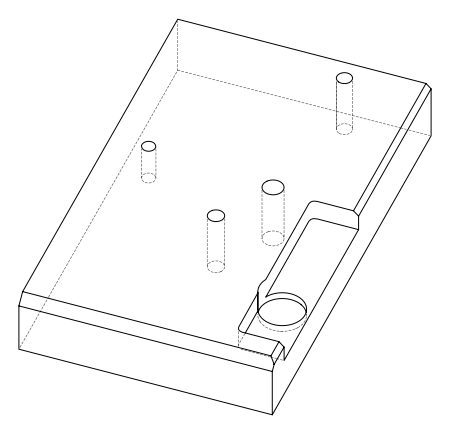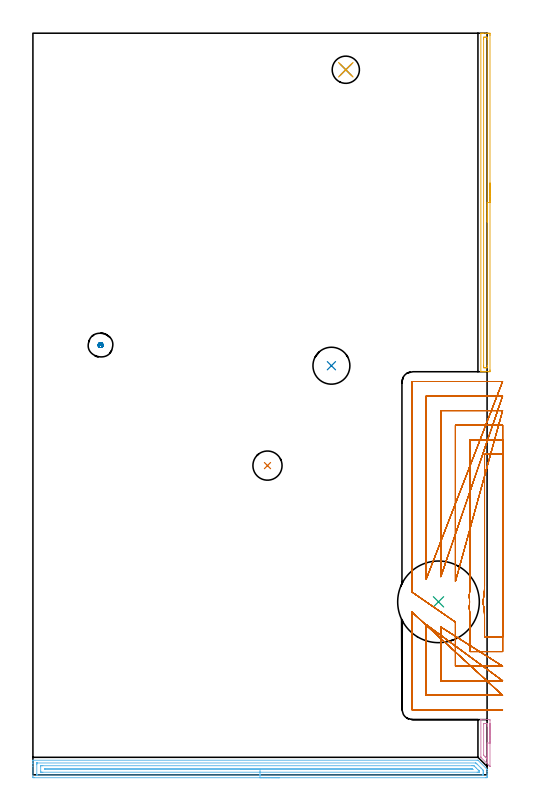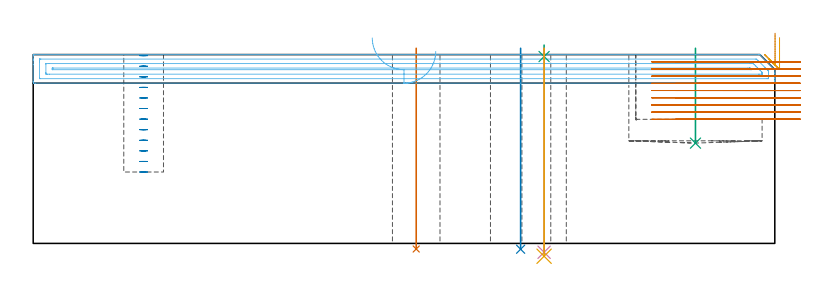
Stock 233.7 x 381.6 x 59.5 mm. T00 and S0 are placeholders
(PLAN: 11 operations, 7 tool changes, 49.3 min)
(1 INDEXABLE_INSERT_DRILL_THROUGH_HOLE_FROM_SOLID | STEP1HOLE | NXT0302_001 | 0.25 min | 10494 mm3)
(2 INDEXABLE_INSERT_DRILL_THROUGH_HOLE_FROM_SOLID_1 | STEP1HOLE_1 | NXT0302_009 | 0.25 min | 16847 mm3)
(3 INDEXABLE_INSERT_DRILL_BLIND_HOLE_FROM_SOLID | STEP1POCKET | NXT0302_036 | 0.12 min | 37956 mm3)
(4 AREA_MILL | FG_CHAMFER_SURFACE | UGT0205_001 | 0.53 min | 335 mm3)
(5 AREA_MILL_1 | FG_CHAMFER_SURFACE_1 | UGT0205_001 | 2.96 min | 1958 mm3)
(6 AREA_MILL_2 | FG_CHAMFER_SURFACE_2 | UGT0205_001 | 7.61 min | 9394 mm3)
(7 MILL_OPEN_POCKET | POCKET_OPEN | NXT0201_013 | Follow Part, ap 2.5, ae 75% | 36.41 min | 131943 mm3)
(8 MILL_BLIND_HOLE_FROM_SOLID_MATERIAL | STEP1POCKET_1 | NXT0201_013 | Spiral | 0.57 min | 4537 mm3)
(9 SPOT_DRILL | STEP1HOLE_2 | NXT0321_9005460120000 | 0.03 min | 2 mm3)
(10 DRILL_THROUGH_HOLE_INTO_CENTER | STEP1HOLE_2 | NXT0301_042 | 0.26 min | 2335 mm3)
(11 DRILL_TO_ENLARGE_THROUGH_HOLE | STEP1HOLE_2 | NXT0301_104 | 0.26 min | 6808 mm3)
(TOOL NXT0302_001 | Index. Insert Drill 15mm [880-D1500L20-05] | D15 PA176 FL75 Z2)
(TOOL NXT0302_009 | Index. Insert Drill 19mm [880-D1900L25-05] | D19 PA176 FL95 Z2)
(TOOL NXT0302_036 | Index. Insert Drill 42mm [880-D4200L50-05] | D42 PA176 FL210 Z2)
(TOOL UGT0205_001 | Chamfer Mill 20 x 3 x 45 deg. | D20 FL50 Z2)
(TOOL NXT0201_013 | ENDMILL 10mm | D10 FL30 Z4)
(TOOL NXT0321_9005460120000 | NC Spot Drill, 142deg, 12mm, Carbide, Uncoated | D12 PA142 FL30 Z2)
(TOOL NXT0301_042 | Carbide Drill 7.1mm [860.1-0710-057A1-MM 2214] | D7.1 PA140 FL85 Z2)
(TOOL NXT0301_104 | Carbide Drill 14mm [860.1-1400-112A1-MM 2214] | D14 PA140 FL123 Z2)
(OP 1 INDEXABLE_INSERT_DRILL_THROUGH_HOLE_FROM_SOLID)
G17 G21 G94 G90
T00 M6
G54
G17 G0 G90 X120.7 Y159.1 S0 M3
G43 Z69.5 H1
G94 G81 G98 Z-1.762 F250. R61.5
G80
M5
M2
(OP 2 INDEXABLE_INSERT_DRILL_THROUGH_HOLE_FROM_SOLID_1)
G17 G21 G94 G90
T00 M6
G54
G17 G0 G90 X153.6 Y210.5 S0 M3
G43 Z69.5 H1
G94 G81 G98 Z-1.832 F250. R61.5
G80
M5
M2
(OP 3 INDEXABLE_INSERT_DRILL_BLIND_HOLE_FROM_SOLID)
G17 G21 G94 G90
T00 M6
G54
G17 G0 G90 X208.7 Y89. S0 M3
G43 Z69.5 H1
G94 G81 G98 Z31.6 F250. R61.5
G80
M5
M2
(OP 4 AREA_MILL)
G17 G21 G94 G90
T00 M6
G54
G17 G0 G90 X235.2 Y26.35 S1061 M3
G43 Z69.5 H0
Z64.8
G94 G1 Y26.312 Z63.928 F250.
Y26.198 Z63.064
Y26.009 Z62.212
Y25.747 Z61.38
Y25.413 Z60.574
Y25.01 Z59.8
Y24.541 Z59.064
Y24.01 Z58.372
Y23.421 Z57.729
Y22.778 Z57.14
Y22.086 Z56.608
Y21.35 Z56.14
Y20.576 Z55.737
Y19.77 Z55.403
Y18.938 Z55.141
Y18.086 Z54.952
Y17.222 Z54.838
Y16.35 Z54.8
Y4.487
X235.197 Y4.366 Z54.802
X235.191 Y4.313 Z54.806
X235.075 Y4.425 Z54.921
X234.63 Y4.87 Z55.37
X230.7 Y8.8 Z59.299
X230.604 Y8.897 Z59.394
X230.504 Y9.005 Z59.49
X230.5 Y9.257 Z59.5
Y28.319
X230.504 Y28.39 Z59.489
X230.521 Y28.394 Z59.472
X230.706 Y28.4 Z59.292
X234.791 Z55.207
X235.191 Y28.399 Z54.805
X235.2 Y28.035 Z54.8
Y16.35
X233.786 Z56.214
X233.785 Y8.279 Z56.215
X233.781 Y8.188 Z56.219
X233.779 Y8.177 Z56.221
X233.778 Z56.222
X233.764 Y8.188 Z56.236
X233.74 Y8.21 Z56.26
X233.579 Y8.37 Z56.421
X232.85 Y9.1 Z57.15
X232.693 Y9.257 Z57.307
X231.96 Y9.998 Z58.04
X231.928 Y10.034 Z58.072
X231.92 Y10.099 Z58.08
X231.916 Y10.144 Z58.084
X231.915 Y10.188 Z58.085
Y26.148
X231.916 Y26.194 Z58.084
X231.921 Y26.285 Z58.079
X231.929 Y26.39 Z58.071
X231.96 Y26.392 Z58.04
X232.553 Y26.399 Z57.447
X232.85 Z57.15
X233.445 Y26.396 Z56.555
X233.74 Y26.39 Z56.26
X233.779 Y26.103 Z56.221
X233.782 Y26.061 Z56.218
X233.786 Y25.216 Z56.214
Y25.171
Y16.35
Y15.478 Z56.252
Y14.613 Z56.366
Y13.762 Z56.555
Y12.93 Z56.817
Y12.124 Z57.151
Y11.35 Z57.554
Y10.614 Z58.023
Y9.922 Z58.554
Y9.279 Z59.143
Y8.69 Z59.786
Y8.158 Z60.478
Y7.69 Z61.214
Y7.287 Z61.988
Y6.953 Z62.794
Y6.691 Z63.626
Y6.502 Z64.478
Y6.388 Z65.343
Y6.35 Z66.214
G0 Z69.5
M5
M2
(OP 5 AREA_MILL_1)
G17 G21 G94 G90
T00 M6
G54
G17 G0 G90 X235.2 Y304.5 S1061 M3
G43 Z69.5 H0
Z64.8
G94 G1 Y304.462 Z63.928 F250.
Y304.348 Z63.064
Y304.159 Z62.212
Y303.897 Z61.38
Y303.563 Z60.574
Y303.16 Z59.8
Y302.692 Z59.064
Y302.16 Z58.372
Y301.571 Z57.729
Y300.928 Z57.14
Y300.236 Z56.608
Y299.5 Z56.14
Y298.726 Z55.737
Y297.92 Z55.403
Y297.088 Z55.141
Y296.237 Z54.952
Y295.372 Z54.838
Y294.5 Z54.8
Y208.317
X235.199 Y207.996 Z54.801
X235.193 Y207.432 Z54.803
X235.191 Y207.407 Z54.805
X234.63 Y207.4 Z55.365
X234.335 Z55.66
X233.74 Z56.254
X233.15 Z56.847
X232.85 Z57.146
X232.26 Z57.736
X231.96 Z58.035
X231.36 Z58.639
X230.884 Z59.115
X230.542 Z59.449
X230.502 Y207.409 Z59.488
X230.5 Y207.55 Z59.5
Y381.45
X230.502 Y381.59 Z59.488
X230.54 Y381.593 Z59.451
X230.884 Y381.6 Z59.115
X231.36 Z58.639
X231.96 Z58.035
X233.15 Z56.847
X233.74 Z56.254
X234.335 Z55.66
X234.63 Y381.598 Z55.365
X235.191 Y381.593 Z54.805
X235.193 Y381.568 Z54.803
X235.199 Y381.004 Z54.801
X235.2 Y380.433 Z54.8
Y294.5
X233.786 Z56.214
Y210.626
X233.782 Y209.78 Z56.218
X233.78 Y209.74 Z56.22
X233.74 Y209.41 Z56.26
X233.227 Y209.402 Z56.773
X232.85 Z57.15
X232.336 Y209.403 Z57.664
X231.96 Y209.41 Z58.04
X231.92 Y209.78 Z58.08
X231.917 Y209.822 Z58.083
X231.914 Y210.672 Z58.086
Y210.718
Y378.374
X231.918 Y379.22 Z58.082
X231.92 Y379.26 Z58.08
X231.96 Y379.59 Z58.04
X232.473 Y379.598 Z57.527
X232.85 Z57.15
X233.364 Y379.597 Z56.636
X233.74 Y379.59 Z56.26
X233.78 Y379.22 Z56.22
X233.783 Y379.178 Z56.217
X233.786 Y378.328 Z56.214
Y378.283
Y294.5
Y293.628 Z56.252
Y292.764 Z56.366
Y291.912 Z56.555
Y291.08 Z56.817
Y290.274 Z57.151
Y289.5 Z57.554
Y288.764 Z58.023
Y288.072 Z58.554
Y287.429 Z59.143
Y286.84 Z59.786
Y286.309 Z60.478
Y285.84 Z61.214
Y285.437 Z61.988
Y285.103 Z62.794
Y284.841 Z63.626
Y284.652 Z64.478
Y284.538 Z65.343
Y284.5 Z66.214
G0 Z69.5
M5
M2
(OP 6 AREA_MILL_2)
G17 G21 G94 G90
T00 M6
G54
G17 G0 G90 X126.85 Y-1.5 S1061 M3
G43 Z69.5 H0
Z60.5
G94 G1 X126.812 Z59.628 F250.
X126.698 Z58.764
X126.509 Z57.912
X126.247 Z57.08
X125.913 Z56.274
X125.51 Z55.5
X125.042 Z54.764
X124.51 Z54.072
X123.921 Z53.429
X123.278 Z52.84
X122.586 Z52.308
X121.85 Z51.84
X121.076 Z51.437
X120.27 Z51.103
X119.438 Z50.841
X118.586 Z50.652
X117.722 Z50.538
X116.85 Z50.5
X0.627
X0.115 Y-1.494 Z50.504
X0.009 Y-1.492 Z50.506
X0. Y-0.986 Z51.011
Y4.329 Z56.324
Y5.743 Z57.74
Y6.101 Z58.096
Y7.086 Z59.086
X0.008 Y7.473 Z59.464
X0.01 Y7.497 Z59.488
X0.18 Y7.5 Z59.5
X228.603
X229.002 Y7.493 Z59.493
X229.022 Y7.478 Z59.478
X233.371 Y3.13 Z55.129
X233.502 Y3. Z54.996
X233.669 Y2.828 Z54.826
X233.693 Y2.796 Z54.794
X233.696 Y2.779 Z54.776
X233.7 Y2.755 Z54.753
Y1.671 Z53.666
Y0.428 Z52.425
Y-0.101 Z51.894
Y-0.722 Z51.273
X233.697 Y-0.986 Z51.009
X233.691 Y-1.491 Z50.505
X233.584 Y-1.494 Z50.503
X233.073 Y-1.5 Z50.5
X116.85
Y-0.086 Z51.914
X2.193 Y-0.085 Z51.915
X2.089 Y-0.084 Z51.916
X2.037 Y-0.082 Z51.918
X2.017 Y-0.079 Z51.921
X2.01 Y-0.07 Z51.93
X2.006 Y0.05 Z52.05
X2.001 Y0.31 Z52.31
Y5.215 Z57.215
X2.002 Y5.624 Z57.624
X2.01 Y6.037 Z58.037
X2.013 Y6.08 Z58.08
X2.032 Y6.081 Z58.081
X2.086 Y6.084 Z58.084
X2.196 Y6.085 Z58.085
X2.415 Y6.086 Z58.086
X227.724 Y6.085 Z58.085
X227.938 Y6.079 Z58.079
X228.357 Y5.681 Z57.681
X228.602 Y5.446 Z57.446
X230.607 Y3.443 Z55.443
X231.285 Y2.765 Z54.765
X231.488 Y2.557 Z54.557
X231.689 Y2.35 Z54.35
X231.696 Y2.15 Z54.15
X231.699 Y1.671 Z53.671
X231.7 Y1.26 Z53.26
X231.699 Y0.785 Z52.785
X231.698 Y0.376 Z52.376
X231.69 Y-0.038 Z51.962
X231.687 Y-0.08 Z51.92
X231.668 Y-0.081 Z51.919
X231.614 Y-0.084 Z51.916
X231.504 Y-0.085 Z51.915
X231.285 Y-0.086 Z51.914
X116.85
Y1.328 Z53.328
X5.098 Y1.329 Z53.329
X4.548
X4.203 Y1.333 Z53.333
X4.089 Y1.335 Z53.335
X4.01 Y1.342 Z53.342
X4.006 Y1.47 Z53.47
X4.002 Y1.671 Z53.671
X4. Y1.873 Z53.873
X4.001 Y4.53 Z56.53
X4.005 Y4.597 Z56.597
X4.01 Y4.65 Z56.65
X4.017 Y4.665 Z56.665
X4.032 Y4.666 Z56.666
X4.203 Y4.669 Z56.669
X4.752 Y4.671 Z56.671
X5.098 Y4.672 Z56.672
X225.92 Y4.671 Z56.671
X226.47 Y4.67 Z56.67
X226.814 Y4.666 Z56.666
X226.924 Y4.664 Z56.664
X227.039 Y4.554 Z56.554
X227.269 Y4.329 Z56.329
X227.708 Y3.892 Z55.892
X228.158 Y3.443 Z55.443
X229.044 Y2.557 Z54.557
X229.496 Y2.104 Z54.104
X229.604 Y1.995 Z53.995
X229.655 Y1.939 Z53.939
X229.678 Y1.911 Z53.911
X229.69 Y1.872 Z53.872
X229.695 Y1.671 Z53.671
X229.699 Y1.471 Z53.471
X229.695 Y1.403 Z53.403
X229.69 Y1.35 Z53.35
X229.683 Y1.335 Z53.335
X229.668 Y1.334 Z53.334
X229.496 Y1.331 Z53.331
X228.948 Y1.329 Z53.329
X228.602 Y1.328 Z53.328
X116.85
Y2.743 Z54.743
X6.179
X6.092 Y2.744 Z54.744
X6.024 Y2.748 Z54.748
X6.01 Y2.75 Z54.75
X6.007 Y2.757 Z54.757
X6.004 Y2.783 Z54.783
X6.002 Y3. Z55.
X6.004 Y3.217 Z55.217
X6.007 Y3.243 Z55.243
X6.01 Y3.25 Z55.25
X6.024 Y3.252 Z55.252
X6.092 Y3.256 Z55.256
X6.179 Y3.257 Z55.257
X6.366
X225.214
X225.733 Y3.256 Z55.256
X225.828 Y3.255 Z55.255
X225.873 Y3.251 Z55.251
X225.891 Y3.248 Z55.248
X225.92 Y3.225 Z55.225
X226.381 Y2.758 Z54.758
X226.384 Y2.749 Z54.749
X226.364 Y2.747 Z54.747
X226.301 Y2.745 Z54.745
X226.174 Y2.743 Z54.743
X225.92
X116.85
X115.978 Z54.781
X115.114 Z54.895
X114.262 Z55.083
X113.43 Z55.346
X112.624 Z55.68
X111.85 Z56.082
X111.114 Z56.551
X110.422 Z57.082
X109.779 Z57.672
X109.19 Z58.315
X108.658 Z59.007
X108.19 Z59.743
X107.787 Z60.516
X107.453 Z61.322
X107.191 Z62.154
X107.002 Z63.006
X106.888 Z63.871
X106.85 Z64.743
G0 Z69.5
M5
M2
(OP 7 MILL_OPEN_POCKET)
G17 G21 G94 G90
T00 M6
G54
G17 G0 G90 X241.7 Y164.9 S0 M3
G43 Z69.5 H0
Z57.233
G94 G1 X238.7 F250.
X232.4 F500.
Y97.14
G2 X231.505 Y88.997 R37.5
X232.4 Y80.854 R37.5
G1 Y70.9
X238.7
X241.7 F250.
Y172.4
X238.7
X224.9 F500.
Y97.14
G2 X224.436 Y91.886 R30.
X224.602 Y87.238 R15.999
X224.465 Y86.271 R15.999
G1 X224.436 Y86.11
G2 X224.9 Y80.854 R30.
G1 Y63.4
X238.7
X241.7 F250.
Y179.9
X238.7
X217.4 F500.
Y102.426
Y99.426 F250.
X241.7 Y187.4 F500.
X238.7 F250.
X209.9 F500.
Y104.954
Y101.954 F250.
X241.7 Y194.9 F500.
X238.7 F250.
X202.4 F500.
Y103.705
Y100.705 F250.
X241.7 Y202.4 F500.
X238.7 F250.
X195.3 F500.
G3 X194.9 Y202. R0.4
G1 Y97.14
Y94.14 F250.
X217.4 Y78.576 F500.
Y75.576 F250.
Y55.9 F500.
X238.7
X241.7 F250.
X209.9 Y76.048 F500.
Y73.048 F250.
Y48.4 F500.
X238.7
X241.7 F250.
X202.4 Y77.294 F500.
Y74.294 F250.
Y40.9 F500.
X238.7
X241.7 F250.
X194.9 Y83.854 F500.
Y80.854 F250.
Y33.8 F500.
G3 X195.3 Y33.4 R0.4
G1 X238.7
X241.7 F250.
G0 Y164.9 Z54.967
G1 X238.7
X232.4 F500.
Y97.14
G2 X231.505 Y88.997 R37.5
X232.4 Y80.854 R37.5
G1 Y70.9
X238.7
X241.7 F250.
Y172.4
X238.7
X224.9 F500.
Y97.14
G2 X224.436 Y91.886 R30.
X224.697 Y88.76 R15.999
X224.436 Y86.112 R16.002
X224.9 Y80.854 R30.
G1 Y63.4
X238.7
X241.7 F250.
Y179.9
X238.7
X217.4 F500.
Y102.426
Y99.426 F250.
X241.7 Y187.4 F500.
X238.7 F250.
X209.9 F500.
Y104.952
Y101.952 F250.
X241.7 Y194.9 F500.
X238.7 F250.
X202.4 F500.
Y103.703
Y100.703 F250.
X241.7 Y202.4 F500.
X238.7 F250.
X195.3 F500.
G3 X194.9 Y202. R0.4
G1 Y97.14
Y94.14 F250.
X217.4 Y78.576 F500.
Y75.576 F250.
Y55.9 F500.
X238.7
X241.7 F250.
X209.9 Y76.048 F500.
Y73.048 F250.
Y48.4 F500.
X238.7
X241.7 F250.
X202.4 Y77.294 F500.
Y74.294 F250.
Y40.9 F500.
X238.7
X241.7 F250.
X194.9 Y83.854 F500.
Y80.854 F250.
Y33.8 F500.
G3 X195.3 Y33.4 R0.4
G1 X238.7
X241.7 F250.
G0 Y164.9 Z52.7
G1 X238.7
X232.4 F500.
Y97.14
G2 X231.505 Y88.997 R37.5
X232.4 Y80.854 R37.5
G1 Y70.9
X238.7
X241.7 F250.
Y172.4
X238.7
X224.9 F500.
Y97.14
G2 X224.436 Y91.885 R30.
X224.679 Y88.193 R16.
X224.436 Y86.112 R16.002
X224.9 Y80.854 R30.
G1 Y63.4
X238.7
X241.7 F250.
Y179.9
X238.7
X217.4 F500.
Y102.426
Y99.426 F250.
X241.7 Y187.4 F500.
X238.7 F250.
X209.9 F500.
Y104.952
Y101.952 F250.
X241.7 Y194.9 F500.
X238.7 F250.
X202.4 F500.
Y103.703
Y100.703 F250.
X241.7 Y202.4 F500.
X238.7 F250.
X195.3 F500.
G3 X194.9 Y202. R0.4
G1 Y97.14
Y94.14 F250.
X217.4 Y78.576 F500.
Y75.576 F250.
Y55.9 F500.
X238.7
X241.7 F250.
X209.9 Y76.048 F500.
Y73.048 F250.
Y48.4 F500.
X238.7
X241.7 F250.
X202.4 Y77.294 F500.
Y74.294 F250.
Y40.9 F500.
X238.7
X241.7 F250.
X194.9 Y83.854 F500.
Y80.854 F250.
Y33.8 F500.
G3 X195.3 Y33.4 R0.4
G1 X238.7
X241.7 F250.
G0 Y164.9 Z50.433
G1 X238.7
X232.4 F500.
Y97.14
G2 X231.505 Y88.997 R37.5
X232.4 Y80.854 R37.5
G1 Y70.9
X238.7
X241.7 F250.
Y172.4
X238.7
X224.9 F500.
Y97.14
G2 X224.436 Y91.885 R30.
X224.451 Y86.193 R16.
G1 X224.436 Y86.11
G2 X224.9 Y80.854 R30.
G1 Y63.4
X238.7
X241.7 F250.
Y179.9
X238.7
X217.4 F500.
Y102.426
Y99.426 F250.
X241.7 Y187.4 F500.
X238.7 F250.
X209.9 F500.
Y104.953
Y101.953 F250.
X241.7 Y194.9 F500.
X238.7 F250.
X202.4 F500.
Y103.705
Y100.705 F250.
X241.7 Y202.4 F500.
X238.7 F250.
X195.3 F500.
G3 X194.9 Y202. R0.4
G1 Y97.14
Y94.14 F250.
X217.4 Y78.576 F500.
Y75.576 F250.
Y55.9 F500.
X238.7
X241.7 F250.
X209.9 Y76.048 F500.
Y73.048 F250.
Y48.4 F500.
X238.7
X241.7 F250.
X202.4 Y77.294 F500.
Y74.294 F250.
Y40.9 F500.
X238.7
X241.7 F250.
X194.9 Y83.854 F500.
Y80.854 F250.
Y33.8 F500.
G3 X195.3 Y33.4 R0.4
G1 X238.7
X241.7 F250.
G0 Y164.9 Z48.167
G1 X238.7
X232.4 F500.
Y97.14
G2 X231.505 Y88.997 R37.5
X232.4 Y80.854 R37.5
G1 Y70.9
X238.7
X241.7 F250.
Y172.4
X238.7
X224.9 F500.
Y97.14
G2 X224.436 Y91.886 R30.
X224.652 Y87.773 R15.999
X224.436 Y86.111 R16.001
X224.9 Y80.854 R30.
G1 Y63.4
X238.7
X241.7 F250.
Y179.9
X238.7
X217.4 F500.
Y102.426
Y99.426 F250.
X241.7 Y187.4 F500.
X238.7 F250.
X209.9 F500.
Y104.954
Y101.954 F250.
X241.7 Y194.9 F500.
X238.7 F250.
X202.4 F500.
Y103.705
Y100.705 F250.
X241.7 Y202.4 F500.
X238.7 F250.
X195.3 F500.
G3 X194.9 Y202. R0.4
G1 Y97.14
Y94.14 F250.
X217.4 Y78.575 F500.
Y75.575 F250.
Y55.9 F500.
X238.7
X241.7 F250.
X209.9 Y76.047 F500.
Y73.047 F250.
Y48.4 F500.
X238.7
X241.7 F250.
X202.4 Y77.294 F500.
Y74.294 F250.
Y40.9 F500.
X238.7
X241.7 F250.
X194.9 Y83.854 F500.
Y80.854 F250.
Y33.8 F500.
G3 X195.3 Y33.4 R0.4
G1 X238.7
X241.7 F250.
G0 Y164.9 Z45.9
G1 X238.7
X232.4 F500.
Y97.14
G2 X231.505 Y88.997 R37.5
X232.4 Y80.854 R37.5
G1 Y70.9
X238.7
X241.7 F250.
Y172.4
X238.7
X224.9 F500.
Y97.14
G2 X224.436 Y91.886 R30.
X224.66 Y87.886 R15.999
X224.436 Y86.111 R16.001
X224.9 Y80.854 R30.
G1 Y63.4
X238.7
X241.7 F250.
Y179.9
X238.7
X217.4 F500.
Y102.426
Y99.426 F250.
X241.7 Y187.4 F500.
X238.7 F250.
X209.9 F500.
Y104.954
Y101.954 F250.
X241.7 Y194.9 F500.
X238.7 F250.
X202.4 F500.
Y103.705
Y100.705 F250.
X241.7 Y202.4 F500.
X238.7 F250.
X195.3 F500.
G3 X194.9 Y202. R0.4
G1 Y97.14
Y94.14 F250.
X217.4 Y78.576 F500.
Y75.576 F250.
Y55.9 F500.
X238.7
X241.7 F250.
X209.9 Y76.048 F500.
Y73.048 F250.
Y48.4 F500.
X238.7
X241.7 F250.
X202.4 Y77.294 F500.
Y74.294 F250.
Y40.9 F500.
X238.7
X241.7 F250.
X194.9 Y83.854 F500.
Y80.854 F250.
Y33.8 F500.
G3 X195.3 Y33.4 R0.4
G1 X238.7
X241.7 F250.
G0 Y164.9 Z43.633
G1 X238.7
X232.4 F500.
Y97.14
G2 X231.505 Y88.997 R37.5
X232.4 Y80.854 R37.5
G1 Y70.9
X238.7
X241.7 F250.
Y172.4
X238.7
X224.9 F500.
Y97.14
G2 X224.436 Y91.886 R30.
X224.697 Y88.76 R15.999
X224.436 Y86.112 R16.002
X224.9 Y80.854 R30.
G1 Y63.4
X238.7
X241.7 F250.
Y179.9
X238.7
X217.4 F500.
Y102.426
Y99.426 F250.
X241.7 Y187.4 F500.
X238.7 F250.
X209.9 F500.
Y104.952
Y101.952 F250.
X241.7 Y194.9 F500.
X238.7 F250.
X202.4 F500.
Y103.703
Y100.703 F250.
X241.7 Y202.4 F500.
X238.7 F250.
X195.3 F500.
G3 X194.9 Y202. R0.4
G1 Y97.14
Y94.14 F250.
X217.4 Y78.576 F500.
Y75.576 F250.
Y55.9 F500.
X238.7
X241.7 F250.
X209.9 Y76.048 F500.
Y73.048 F250.
Y48.4 F500.
X238.7
X241.7 F250.
X202.4 Y77.294 F500.
Y74.294 F250.
Y40.9 F500.
X238.7
X241.7 F250.
X194.9 Y83.854 F500.
Y80.854 F250.
Y33.8 F500.
G3 X195.3 Y33.4 R0.4
G1 X238.7
X241.7 F250.
G0 Y164.9 Z41.367
G1 X238.7
X232.4 F500.
Y97.14
G2 X231.505 Y88.997 R37.5
X232.4 Y80.854 R37.5
G1 Y70.9
X238.7
X241.7 F250.
Y172.4
X238.7
X224.9 F500.
Y97.14
G2 X224.436 Y91.886 R30.
X224.691 Y88.48 R15.995
X224.436 Y86.112 R16.002
X224.9 Y80.854 R30.
G1 Y63.4
X238.7
X241.7 F250.
Y179.9
X238.7
X217.4 F500.
Y102.424
Y99.424 F250.
X241.7 Y187.4 F500.
X238.7 F250.
X209.9 F500.
Y104.952
Y101.952 F250.
X241.7 Y194.9 F500.
X238.7 F250.
X202.4 F500.
Y103.703
Y100.703 F250.
X241.7 Y202.4 F500.
X238.7 F250.
X195.3 F500.
G3 X194.9 Y202. R0.4
G1 Y97.14
Y94.14 F250.
X217.4 Y78.576 F500.
Y75.576 F250.
Y55.9 F500.
X238.7
X241.7 F250.
X209.9 Y76.048 F500.
Y73.048 F250.
Y48.4 F500.
X238.7
X241.7 F250.
X202.4 Y77.294 F500.
Y74.294 F250.
Y40.9 F500.
X238.7
X241.7 F250.
X194.9 Y83.854 F500.
Y80.854 F250.
Y33.8 F500.
G3 X195.3 Y33.4 R0.4
G1 X238.7
X241.7 F250.
G0 Y164.9 Z39.1
G1 X238.7
X232.4 F500.
Y97.14
G2 X231.505 Y88.997 R37.5
X232.4 Y80.854 R37.5
G1 Y70.9
X238.7
X241.7 F250.
Y172.4
X238.7
X224.9 F500.
Y97.14
G2 X224.436 Y91.886 R30.
X224.436 Y86.11 R15.995
X224.9 Y80.854 R30.
G1 Y63.4
X238.7
X241.7 F250.
Y179.9
X238.7
X217.4 F500.
Y102.424
Y99.424 F250.
X241.7 Y187.4 F500.
X238.7 F250.
X209.9 F500.
Y104.953
Y101.953 F250.
X241.7 Y194.9 F500.
X238.7 F250.
X202.4 F500.
Y103.705
Y100.705 F250.
X241.7 Y202.4 F500.
X238.7 F250.
X195.3 F500.
G3 X194.9 Y202. R0.4
G1 Y97.14
Y94.14 F250.
X217.4 Y78.575 F500.
Y75.575 F250.
Y55.9 F500.
X238.7
X241.7 F250.
X209.9 Y76.047 F500.
Y73.047 F250.
Y48.4 F500.
X238.7
X241.7 F250.
X202.4 Y77.294 F500.
Y74.294 F250.
Y40.9 F500.
X238.7
X241.7 F250.
X194.9 Y83.854 F500.
Y80.854 F250.
Y33.8 F500.
G3 X195.3 Y33.4 R0.4
G1 X238.7
X241.7 F250.
G0 Z69.5
M5
M2
(OP 8 MILL_BLIND_HOLE_FROM_SOLID_MATERIAL)
G17 G21 G94 G90
T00 M6
G54
G17 G0 G90 X34.8 Y221.1 S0 M3
G43 Z69.5 H0
Z59.167
G94 G3 X35.425 Y221.725 R0.625 F250.
X34.8 Y222.35 R0.625
X33.55 Y221.1 R1.25
X34.8 Y222.35 R-1.25
X34.175 Y221.725 R0.625
X34.8 Y221.1 R0.625
G0 Z55.833
G3 X35.425 Y221.725 R0.625
X34.8 Y222.35 R0.625
X33.55 Y221.1 R1.25
X34.8 Y222.35 R-1.25
X34.175 Y221.725 R0.625
X34.8 Y221.1 R0.625
G0 Z52.5
G3 X35.425 Y221.725 R0.625
X34.8 Y222.35 R0.625
X33.55 Y221.1 R1.25
X34.8 Y222.35 R-1.25
X34.175 Y221.725 R0.625
X34.8 Y221.1 R0.625
G0 Z49.167
G3 X35.425 Y221.725 R0.625
X34.8 Y222.35 R0.625
X33.55 Y221.1 R1.25
X34.8 Y222.35 R-1.25
X34.175 Y221.725 R0.625
X34.8 Y221.1 R0.625
G0 Z45.833
G3 X35.425 Y221.725 R0.625
X34.8 Y222.35 R0.625
X33.55 Y221.1 R1.25
X34.8 Y222.35 R-1.25
X34.175 Y221.725 R0.625
X34.8 Y221.1 R0.625
G0 Z42.5
G3 X35.425 Y221.725 R0.625
X34.8 Y222.35 R0.625
X33.55 Y221.1 R1.25
X34.8 Y222.35 R-1.25
X34.175 Y221.725 R0.625
X34.8 Y221.1 R0.625
G0 Z39.167
G3 X35.425 Y221.725 R0.625
X34.8 Y222.35 R0.625
X33.55 Y221.1 R1.25
X34.8 Y222.35 R-1.25
X34.175 Y221.725 R0.625
X34.8 Y221.1 R0.625
G0 Z35.833
G3 X35.425 Y221.725 R0.625
X34.8 Y222.35 R0.625
X33.55 Y221.1 R1.25
X34.8 Y222.35 R-1.25
X34.175 Y221.725 R0.625
X34.8 Y221.1 R0.625
G0 Z32.5
G3 X35.425 Y221.725 R0.625
X34.8 Y222.35 R0.625
X33.55 Y221.1 R1.25
X34.8 Y222.35 R-1.25
X34.175 Y221.725 R0.625
X34.8 Y221.1 R0.625
G0 Z29.167
G3 X35.425 Y221.725 R0.625
X34.8 Y222.35 R0.625
X33.55 Y221.1 R1.25
X34.8 Y222.35 R-1.25
X34.175 Y221.725 R0.625
X34.8 Y221.1 R0.625
G0 Z25.833
G3 X35.425 Y221.725 R0.625
X34.8 Y222.35 R0.625
X33.55 Y221.1 R1.25
X34.8 Y222.35 R-1.25
X34.175 Y221.725 R0.625
X34.8 Y221.1 R0.625
G0 Z22.5
G3 X35.425 Y221.725 R0.625
X34.8 Y222.35 R0.625
X33.55 Y221.1 R1.25
X34.8 Y222.35 R-1.25
X34.175 Y221.725 R0.625
X34.8 Y221.1 R0.625
G0 Z69.5
M5
M2
(OP 9 SPOT_DRILL)
G17 G21 G94 G90
T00 M6
G54
G17 G0 G90 X161. Y362.8 S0 M3
G43 Z69.5 H0
G94 G81 G98 Z58.889 F250. R62.5
G80
M5
M2
(OP 10 DRILL_THROUGH_HOLE_INTO_CENTER)
G17 G21 G94 G90
T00 M6
G54
G17 G0 G90 X161. Y362.8 S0 M3
G43 Z69.5 H1
G94 G73 G98 Z-2.792 F250. Q6.921 R61.5
G80
M5
M2
(OP 11 DRILL_TO_ENLARGE_THROUGH_HOLE)
G17 G21 G94 G90
T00 M6
G54
G17 G0 G90 X161. Y362.8 S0 M3
G43 Z69.5 H1
G94 G73 G98 Z-4.048 F250. Q12.71 R61.5
G80
M5
M2
